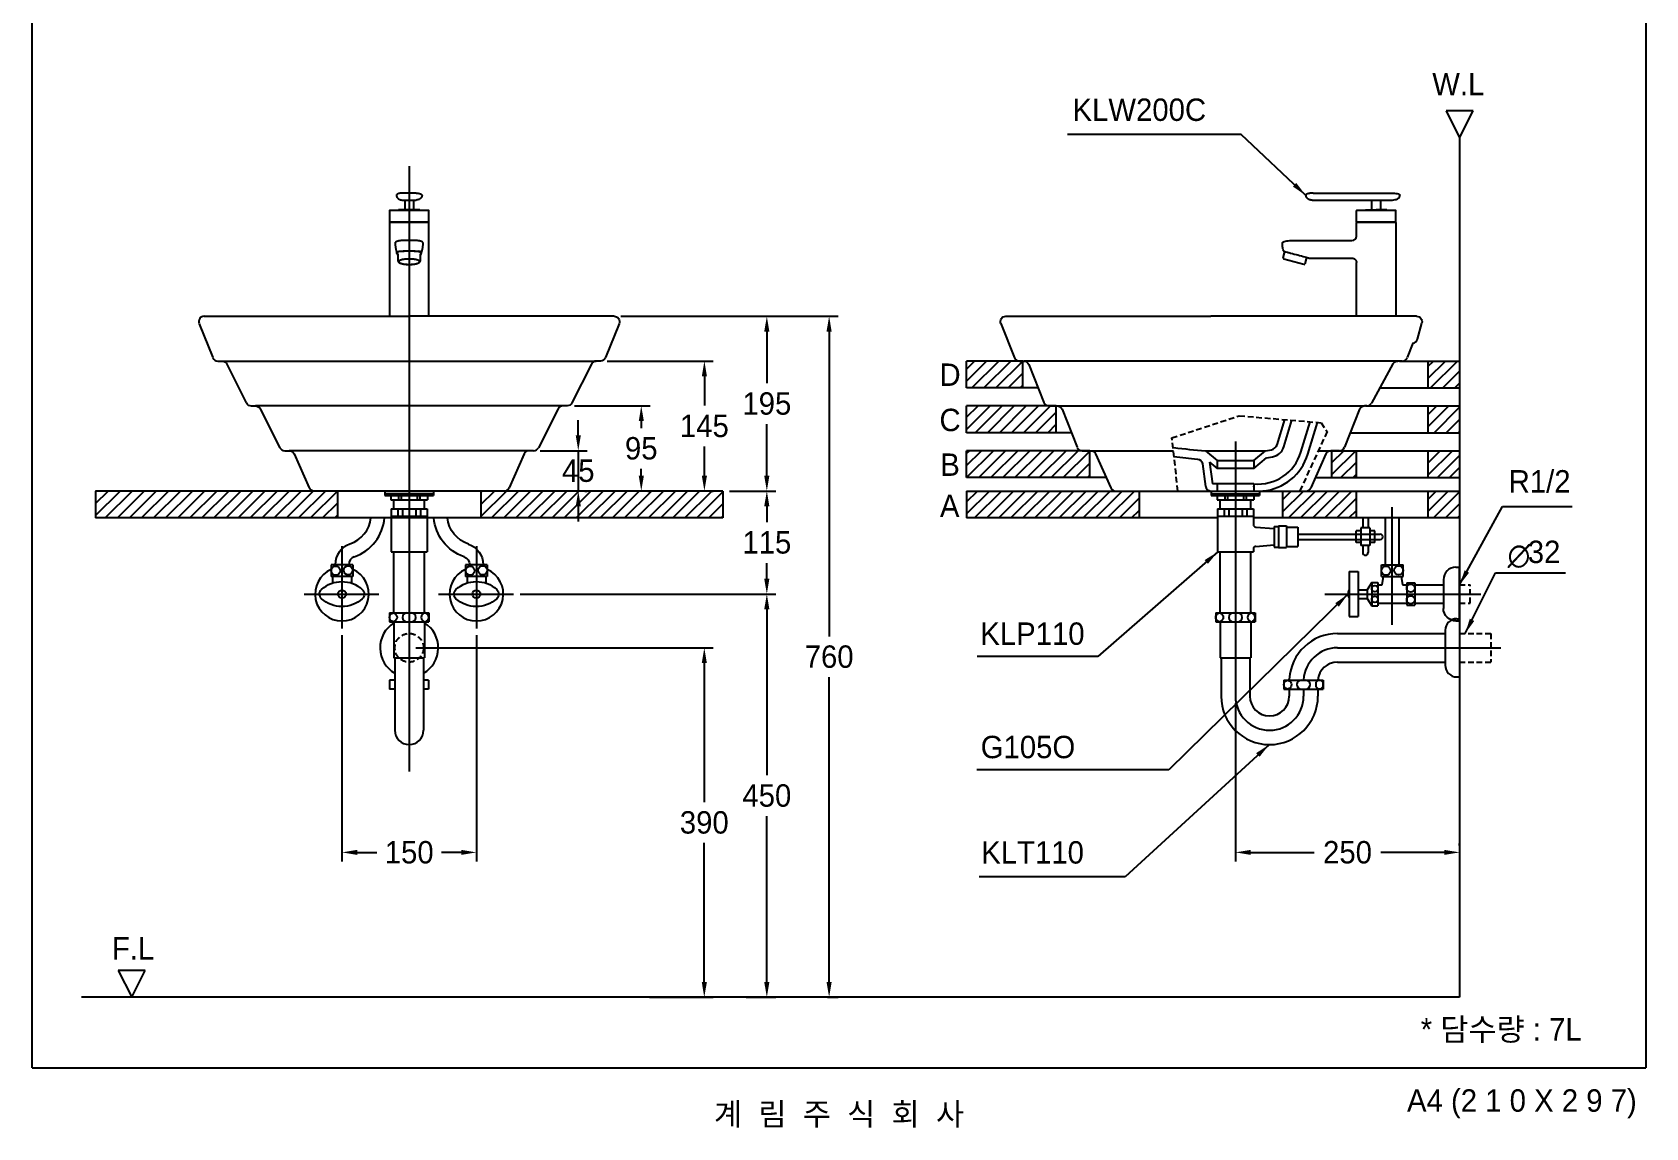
# Model space of a CAD drawing. Header units: millimetres. Extents: x 0 to 3800, y -67 to 2530.
# Drawn here: x 0 to 1800, y -67 to 1156 of the extents above; entities that cross this region are included whole.
import ezdxf
from ezdxf.enums import TextEntityAlignment as Align
from ezdxf.lldxf.tags import DXFTag

# ---------------------------------------------------------------- set-up
doc = ezdxf.new("R2010")
doc.units = ezdxf.units.MM
doc.linetypes.add('DASHED2', pattern=[9.525, 6.35, -3.175])
for name, color, linetype in [('TEXT', 7, 'Continuous'), ('내부선 및 부속', 4, 'Continuous'), ('도각라인', 255, 'Continuous'), ('외형선', 3, 'Continuous'), ('점선', 6, 'DASHED2'), ('중심선', 1, 'DASHED'), ('치수선', 7, 'Continuous')]:
    doc.layers.add(name, color=color, linetype=linetype)
doc.styles.add('____', font='')
doc.styles.add('타이틀', font='H2GTRM.TTF', dxfattribs={"height": 25})
doc.styles.get('____').set_extended_font_data('굴림')
tags = doc.linetypes.add('DASHDOT', pattern=[70, 31, -13, 13, -13]).pattern_tags.tags
tags[10:11] = [DXFTag(74, 4), DXFTag(75, 0), DXFTag(340, '0'), DXFTag(46, 0.0), DXFTag(50, 0.0), DXFTag(44, 0.0), DXFTag(45, 0.0)]
tags[8:9] = [DXFTag(74, 4), DXFTag(75, 0), DXFTag(340, '0'), DXFTag(46, 0.0), DXFTag(50, 0.0), DXFTag(44, 0.0), DXFTag(45, 0.0)]
tags[6:7] = [DXFTag(74, 4), DXFTag(75, 0), DXFTag(340, '0'), DXFTag(46, 0.0), DXFTag(50, 0.0), DXFTag(44, 0.0), DXFTag(45, 0.0)]
tags[4:5] = [DXFTag(74, 4), DXFTag(75, 0), DXFTag(340, '0'), DXFTag(46, 0.0), DXFTag(50, 0.0), DXFTag(44, 0.0), DXFTag(45, 0.0)]
tags = doc.linetypes.add('DASHED', pattern=[25.72, 12.86, -12.86]).pattern_tags.tags
tags[6:7] = [DXFTag(74, 4), DXFTag(75, 0), DXFTag(340, '0'), DXFTag(46, 0.0), DXFTag(50, 0.0), DXFTag(44, 0.0), DXFTag(45, 0.0)]
tags[4:5] = [DXFTag(74, 4), DXFTag(75, 0), DXFTag(340, '0'), DXFTag(46, 0.0), DXFTag(50, 0.0), DXFTag(44, 0.0), DXFTag(45, 0.0)]
doc.dimstyles.new('MSADIM', dxfattribs={"dimtxt": 33, "dimasz": 17, "dimexe": 10, "dimexo": 7.5, "dimgap": 10, "dimtad": 0, "dimtih": 1, "dimtoh": 1, "dimdec": 0, "dimzin": 1, "dimdsep": 46, "dimtxsty": '____', "dimcen": 11.25, "dimadec": 0, "dimazin": 0, "dimtfac": 1, "dimtdec": 0, "dimtix": 1, "dimtmove": 0, "dimatfit": 3, "dimfxl": 1, "dimtolj": 1, "dimtzin": 1, "dimarcsym": 0})

# ---------------------------------------------------------------- blocks, each defined once
blk = doc.blocks.new('*D5')
at = {"layer": '치수선', "color": 0, "linetype": 'Continuous', "lineweight": -2, "transparency": 16777216}
for p, q in [((609.1, 705.7), (609.1, 722.7)), ((566.8, 688.7), (619.1, 688.7)), ((609.1, 688.7), (609.1, 643.7)), ((616.6, 643.7), (619.1, 643.7)), ((609.1, 626.7), (609.1, 609.7))]:
    blk.add_line(p, q, dxfattribs=at)
at = {"layer": '치수선', "color": 0, "linetype": 'Continuous', "transparency": 16777216}
for points in [[(606.3, 705.7), (612, 705.7), (609.1, 688.7)], [(606.3, 626.7), (612, 626.7), (609.1, 643.7)]]:
    blk.add_solid(points, dxfattribs=at)
at = {"layer": '치수선', "color": 0, "linetype": 'Continuous', "transparency": 16777216, "insert": (609.1, 666.2), "char_height": 25, "attachment_point": 5, "style": '____'}
blk.add_mtext('\\A1;45', dxfattribs=at)
blk = doc.blocks.new('*D6')
at = {"layer": '치수선', "color": 0, "linetype": 'Continuous', "lineweight": -2, "transparency": 16777216}
for p, q in [((604.9, 738.7), (689.4, 738.7)), ((679.4, 721.7), (679.4, 714)), ((679.4, 660.7), (679.4, 668.4)), ((686.9, 643.7), (689.4, 643.7))]:
    blk.add_line(p, q, dxfattribs=at)
at = {"layer": '치수선', "color": 0, "linetype": 'Continuous', "transparency": 16777216}
for points in [[(676.6, 721.7), (682.3, 721.7), (679.4, 738.7)], [(676.6, 660.7), (682.3, 660.7), (679.4, 643.7)]]:
    blk.add_solid(points, dxfattribs=at)
at = {"layer": '치수선', "color": 0, "linetype": 'Continuous', "transparency": 16777216, "insert": (679.4, 691.2), "char_height": 25, "attachment_point": 5, "style": '____'}
blk.add_mtext('\\A1;95', dxfattribs=at)
blk = doc.blocks.new('*D7')
at = {"layer": '치수선', "color": 0, "linetype": 'Continuous', "lineweight": -2, "transparency": 16777216}
for p, q in [((641.4, 788.7), (759.8, 788.7)), ((749.8, 771.7), (749.8, 739)), ((749.8, 660.7), (749.8, 693.3)), ((757.3, 643.7), (759.8, 643.7))]:
    blk.add_line(p, q, dxfattribs=at)
at = {"layer": '치수선', "color": 0, "linetype": 'Continuous', "transparency": 16777216}
for points in [[(747, 771.7), (752.7, 771.7), (749.8, 788.7)], [(747, 660.7), (752.7, 660.7), (749.8, 643.7)]]:
    blk.add_solid(points, dxfattribs=at)
at = {"layer": '치수선', "color": 0, "linetype": 'Continuous', "transparency": 16777216, "insert": (749.8, 716.2), "char_height": 25, "attachment_point": 5, "style": '____'}
blk.add_mtext('\\A1;145', dxfattribs=at)
blk = doc.blocks.new('*D8')
at = {"layer": '치수선', "color": 0, "linetype": 'Continuous', "lineweight": -2, "transparency": 16777216}
for p, q in [((656.6, 838.7), (829.5, 838.7)), ((819.5, 821.7), (819.5, 764)), ((819.5, 660.7), (819.5, 718.3)), ((778, 643.7), (829.5, 643.7))]:
    blk.add_line(p, q, dxfattribs=at)
at = {"layer": '치수선', "color": 0, "linetype": 'Continuous', "transparency": 16777216}
for points in [[(816.6, 821.7), (822.3, 821.7), (819.5, 838.7)], [(816.6, 660.7), (822.3, 660.7), (819.5, 643.7)]]:
    blk.add_solid(points, dxfattribs=at)
at = {"layer": '치수선', "color": 0, "linetype": 'Continuous', "transparency": 16777216, "insert": (819.5, 741.2), "char_height": 25, "attachment_point": 5, "style": '____'}
blk.add_mtext('\\A1;195', dxfattribs=at)
blk = doc.blocks.new('*D9')
at = {"layer": '치수선', "color": 0, "linetype": 'Continuous', "lineweight": -2, "transparency": 16777216}
for p, q in [((656.6, 838.7), (899, 838.7)), ((889, 821.7), (889, 481.5)), ((889, 95.7), (889, 435.8)), ((887, 78.7), (899, 78.7))]:
    blk.add_line(p, q, dxfattribs=at)
at = {"layer": '치수선', "color": 0, "linetype": 'Continuous', "transparency": 16777216}
for points in [[(886.1, 821.7), (891.8, 821.7), (889, 838.7)], [(886.1, 95.7), (891.8, 95.7), (889, 78.7)]]:
    blk.add_solid(points, dxfattribs=at)
at = {"layer": '치수선', "color": 0, "linetype": 'Continuous', "transparency": 16777216, "insert": (889, 458.7), "char_height": 25, "attachment_point": 5, "style": '____'}
blk.add_mtext('\\A1;760', dxfattribs=at)
blk = doc.blocks.new('*D10')
at = {"layer": '치수선', "color": 0, "linetype": 'Continuous', "lineweight": -2, "transparency": 16777216}
for p, q in [((778, 643.7), (829.5, 643.7)), ((819.5, 626.7), (819.5, 609)), ((819.5, 545.7), (819.5, 563.3)), ((544.3, 528.7), (829.5, 528.7))]:
    blk.add_line(p, q, dxfattribs=at)
at = {"layer": '치수선', "color": 0, "linetype": 'Continuous', "transparency": 16777216}
for points in [[(816.6, 626.7), (822.3, 626.7), (819.5, 643.7)], [(816.6, 545.7), (822.3, 545.7), (819.5, 528.7)]]:
    blk.add_solid(points, dxfattribs=at)
at = {"layer": '치수선', "color": 0, "linetype": 'Continuous', "transparency": 16777216, "insert": (819.5, 586.2), "char_height": 25, "attachment_point": 5, "style": '____'}
blk.add_mtext('\\A1;115', dxfattribs=at)
blk = doc.blocks.new('*D11')
at = {"layer": '치수선', "color": 0, "linetype": 'Continuous', "lineweight": -2, "transparency": 16777216}
for p, q in [((428, 468.7), (759.7, 468.7)), ((749.7, 451.7), (749.7, 296.5)), ((749.7, 95.7), (749.7, 250.9)), ((688.7, 78.7), (759.7, 78.7))]:
    blk.add_line(p, q, dxfattribs=at)
at = {"layer": '치수선', "color": 0, "linetype": 'Continuous', "transparency": 16777216}
for points in [[(746.9, 451.7), (752.6, 451.7), (749.7, 468.7)], [(746.9, 95.7), (752.6, 95.7), (749.7, 78.7)]]:
    blk.add_solid(points, dxfattribs=at)
at = {"layer": '치수선', "color": 0, "linetype": 'Continuous', "transparency": 16777216, "insert": (749.7, 273.7), "char_height": 25, "attachment_point": 5, "style": '____'}
blk.add_mtext('\\A1;390', dxfattribs=at)
blk = doc.blocks.new('*D12')
at = {"layer": '치수선', "color": 0, "linetype": 'Continuous', "lineweight": -2, "transparency": 16777216}
for p, q in [((544.3, 528.7), (829.5, 528.7)), ((819.5, 511.7), (819.5, 326.5)), ((819.5, 95.7), (819.5, 280.8)), ((796.5, 78.7), (829.5, 78.7))]:
    blk.add_line(p, q, dxfattribs=at)
at = {"layer": '치수선', "color": 0, "linetype": 'Continuous', "transparency": 16777216}
for points in [[(816.6, 511.7), (822.3, 511.7), (819.5, 528.7)], [(816.6, 95.7), (822.3, 95.7), (819.5, 78.7)]]:
    blk.add_solid(points, dxfattribs=at)
at = {"layer": '치수선', "color": 0, "linetype": 'Continuous', "transparency": 16777216, "insert": (819.5, 303.7), "char_height": 25, "attachment_point": 5, "style": '____'}
blk.add_mtext('\\A1;450', dxfattribs=at)
blk = doc.blocks.new('*D13')
at = {"layer": '치수선', "color": 0, "linetype": 'Continuous', "lineweight": -2, "transparency": 16777216}
for p, q in [((345.5, 482.7), (345.5, 230.4)), ((495.5, 482.7), (495.5, 230.4)), ((362.5, 240.4), (384.5, 240.4)), ((478.5, 240.4), (456.4, 240.4))]:
    blk.add_line(p, q, dxfattribs=at)
at = {"layer": '치수선', "color": 0, "linetype": 'Continuous', "transparency": 16777216}
for points in [[(362.5, 243.2), (362.5, 237.6), (345.5, 240.4)], [(478.5, 243.2), (478.5, 237.6), (495.5, 240.4)]]:
    blk.add_solid(points, dxfattribs=at)
at = {"layer": '치수선', "color": 0, "linetype": 'Continuous', "transparency": 16777216, "insert": (420.5, 240.4), "char_height": 25, "attachment_point": 5, "style": '____'}
blk.add_mtext('\\A1;150', dxfattribs=at)
blk = doc.blocks.new('*D1')
at = {"layer": '치수선', "color": 0, "linetype": 'Continuous', "lineweight": -2, "transparency": 16777216}
for p, q in [((1342.3, 407.1), (1342.3, 230.4)), ((1359.3, 240.4), (1430, 240.4)), ((1575.3, 240.4), (1504.5, 240.4)), ((1592.3, 247.9), (1592.3, 250.4))]:
    blk.add_line(p, q, dxfattribs=at)
at = {"layer": '치수선', "color": 0, "linetype": 'Continuous', "transparency": 16777216}
for points in [[(1359.3, 243.2), (1359.3, 237.6), (1342.3, 240.4)], [(1575.3, 243.2), (1575.3, 237.6), (1592.3, 240.4)]]:
    blk.add_solid(points, dxfattribs=at)
at = {"layer": '치수선', "color": 0, "linetype": 'Continuous', "transparency": 16777216, "insert": (1467.3, 240.4), "char_height": 25, "attachment_point": 5, "style": '____'}
blk.add_mtext('\\A1;250', dxfattribs=at)

msp = doc.modelspace()

# ---------------------------------------------------------------- hatches: boundary and pattern name
at = {"layer": '점선'}
h = msp.add_hatch(dxfattribs=at)
h.set_pattern_fill('ANSI31', color=256, scale=3)
h.set_pattern_definition([(45, (-1375.214, 9879.473), (-6.735192, 6.735192), [])])
h.paths.add_polyline_path([(340.5, 643.7), (70.5, 643.7), (70.5, 613.7), (340.5, 613.7)])
h.paths.add_polyline_path([(770.5, 643.7), (500.5, 643.7), (500.5, 613.7), (770.5, 613.7)])
h.paths.add_polyline_path([(1234.8, 643.7), (1208.6, 643.7), (1042.3, 643.7), (1042.3, 613.7), (1234.8, 613.7)])
h.paths.add_polyline_path([(1179.8, 688.7), (1171.3, 688.7), (1042.3, 688.7), (1042.3, 658.7), (1179.8, 658.7)])
h.paths.add_polyline_path([(1142.3, 738.7), (1134.2, 738.7), (1042.3, 738.7), (1042.3, 708.7), (1142.3, 708.7)])
h.paths.add_polyline_path([(1105.2, 788.7), (1101.3, 788.7), (1042.3, 788.7), (1042.3, 758.7), (1105.2, 758.7)])
h.paths.add_polyline_path([(1477.3, 643.7), (1417.3, 643.7), (1394.8, 643.7), (1394.8, 613.7), (1477.3, 613.7)])
h.paths.add_polyline_path([(1477.3, 688.7), (1449.8, 688.7), (1449.8, 658.7), (1477.3, 658.7)])
h.paths.add_polyline_path([(1592.3, 688.7), (1557.3, 688.7), (1557.3, 658.7), (1592.3, 658.7)])
h.paths.add_polyline_path([(1592.3, 643.7), (1557.3, 643.7), (1557.3, 613.7), (1592.3, 613.7)])
h.paths.add_polyline_path([(1592.3, 738.7), (1557.3, 738.7), (1557.3, 708.7), (1592.3, 708.7)])
h.paths.add_polyline_path([(1592.3, 788.7), (1557.3, 788.7), (1557.3, 758.7), (1592.3, 758.7)])

# ---------------------------------------------------------------- linework, layer by layer
at = {"layer": '내부선 및 부속', "linetype": 'Continuous'}
for p, q in [((428.1, 976.2), (412.8, 976.2)), ((398.5, 956.2), (398.5, 944.2)), ((442, 956.7), (399, 956.7)), ((432.2, 957.6), (408.7, 957.6)), ((408.7, 957.6), (408.7, 956.7)), ((413, 968.4), (428.1, 968.4)), ((415.6, 968.4), (415.6, 957.6)), ((425.4, 968.4), (425.4, 957.6)), ((432.2, 956.7), (432.2, 957.6)), ((442.5, 944.2), (442.5, 956.2)), ((1477.3, 944.2), (1477.3, 956.2)), ((1499.2, 956.7), (1477.8, 956.7)), ((1487.5, 957.6), (1499.2, 957.6)), ((1487.5, 956.7), (1487.5, 957.6)), ((1494.4, 957.6), (1494.4, 968.4)), ((1511, 957.6), (1499.2, 957.6)), ((1520.8, 956.7), (1499.2, 956.7)), ((1504.1, 968.4), (1504.1, 957.6)), ((1511, 956.7), (1511, 957.6)), ((1521.3, 944.2), (1521.3, 956.2)), ((398.5, 943.2), (398.5, 838.7)), ((442, 943.7), (399, 943.7)), ((399, 943.7), (442, 943.7)), ((442.5, 838.7), (442.5, 943.2)), ((1477.3, 928.1), (1477.3, 943.2)), ((1477.8, 943.7), (1499.2, 943.7)), ((1499.2, 943.7), (1477.8, 943.7)), ((1520.8, 943.7), (1499.2, 943.7)), ((1499.2, 943.7), (1520.8, 943.7)), ((1521.3, 943.2), (1521.3, 838.7)), ((412.2, 923.1), (412.2, 923.1)), ((428.8, 923.1), (412.2, 923.1)), ((428.8, 923.1), (428.8, 923.1)), ((1445.1, 923.1), (1472.3, 923.1)), ((408, 907.8), (408, 900.5)), ((433, 900.5), (433, 907.8)), ((1395.6, 903.8), (1397.5, 911)), ((1418.5, 896.6), (1396.3, 902.6)), ((1421.7, 904.4), (1419.7, 897.3)), ((1425, 903.6), (1445.1, 903.6)), ((1445.1, 903.6), (1472.3, 903.6)), ((1477.3, 838.7), (1477.3, 898.6)), ((211.8, 788.7), (629.1, 788.7)), ((592, 738.7), (248.9, 738.7)), ((1142.3, 738.7), (1486.3, 738.7)), ((1388.7, 695.4), (1397.2, 723.4)), ((1396.3, 693.1), (1405.3, 722.7)), ((1415.4, 686.9), (1425.7, 721)), ((1423, 684.7), (1433.9, 720.3)), ((554.4, 688.7), (286.6, 688.7)), ((1180.9, 688.7), (1269, 688.7)), ((1268, 688.7), (1273, 688.7)), ((1308.8, 688.7), (1375.8, 688.7)), ((1308.8, 688.7), (1321.8, 677.7)), ((1362.8, 677.7), (1375.8, 688.7)), ((1375.8, 688.7), (1382.4, 689.8)), ((1434.7, 688.7), (1448.6, 688.7)), ((1305.4, 674.2), (1309, 648.8)), ((1313.2, 675.9), (1316.7, 651.7)), ((1313.2, 675.9), (1321.8, 668.7)), ((1321.8, 677.7), (1362.8, 677.7)), ((1321.8, 677.7), (1321.8, 668.7)), ((1362.8, 668.7), (1321.8, 668.7)), ((1362.8, 668.7), (1377.1, 680.8)), ((1362.8, 677.7), (1362.8, 668.7)), ((1377.1, 680.8), (1383.8, 682)), ((1362.8, 651.7), (1316.7, 651.7)), ((1321.8, 651.7), (1321.8, 643.7)), ((1362.8, 651.7), (1362.8, 643.7)), ((393.5, 643.7), (393.5, 638.7)), ((393.5, 640.7), (447.5, 640.7)), ((393.5, 638.7), (447.5, 638.7)), ((400, 638.7), (400, 633.7)), ((400, 633.7), (441, 633.7)), ((403.5, 623.7), (403.5, 633.7)), ((408.5, 638.7), (408.5, 633.7)), ((411.5, 638.7), (411.5, 633.7)), ((429.5, 638.7), (429.5, 633.7)), ((432.5, 638.7), (432.5, 633.7)), ((437.5, 623.7), (437.5, 633.7)), ((441, 638.7), (441, 633.7)), ((447.5, 643.7), (447.5, 638.7)), ((1208.6, 643.7), (1420.8, 643.7)), ((1315.3, 643.7), (1315.3, 638.7)), ((1315.3, 640.7), (1369.3, 640.7)), ((1315.3, 638.7), (1369.3, 638.7)), ((1321.8, 638.7), (1321.8, 633.7)), ((1321.8, 633.7), (1362.8, 633.7)), ((1325.3, 623.7), (1325.3, 633.7)), ((1330.3, 638.7), (1330.3, 633.7)), ((1333.3, 638.7), (1333.3, 633.7)), ((1351.3, 638.7), (1351.3, 633.7)), ((1354.3, 638.7), (1354.3, 633.7)), ((1359.3, 623.7), (1359.3, 633.7)), ((1362.8, 638.7), (1362.8, 633.7)), ((1369.3, 643.7), (1369.3, 638.7)), ((400.5, 623.7), (400.5, 575.7)), ((400.5, 623.7), (440.5, 623.7)), ((400.5, 615.7), (440.5, 615.7)), ((403.5, 615.7), (437.5, 615.7)), ((408, 623.7), (408, 615.7)), ((413, 623.7), (413, 615.7)), ((428, 623.7), (428, 615.7)), ((433, 623.7), (433, 615.7)), ((440.5, 623.7), (440.5, 578.9)), ((1322.3, 623.7), (1322.3, 575.7)), ((1322.3, 623.7), (1362.3, 623.7)), ((1322.3, 615.7), (1362.3, 615.7)), ((1325.3, 615.7), (1359.3, 615.7)), ((1329.8, 623.7), (1329.8, 615.7)), ((1334.8, 623.7), (1334.8, 615.7)), ((1349.8, 623.7), (1349.8, 615.7)), ((1354.8, 623.7), (1354.8, 615.7)), ((1362.3, 623.7), (1362.3, 606.4)), ((1484.3, 613.7), (1484.3, 602.7)), ((1490.3, 613.7), (1490.3, 602.7)), ((1509.8, 561.4), (1509.8, 613.7)), ((1524.8, 561.4), (1524.8, 613.7)), ((1365, 603.4), (1385.3, 601.7)), ((1385.3, 604.2), (1385.3, 581.2)), ((1385.3, 604.2), (1390.3, 604.2)), ((1390.3, 604.7), (1390.3, 580.7)), ((1390.3, 604.7), (1399.3, 604.7)), ((1399.3, 604.7), (1399.3, 580.7)), ((1399.3, 603.4), (1411.8, 603.4)), ((1411.8, 603.4), (1411.8, 581.9)), ((1411.8, 595.7), (1503.8, 595.7)), ((1482.3, 599.2), (1476.8, 599.2)), ((1476.8, 586.2), (1476.8, 599.2)), ((1492.3, 602.7), (1482.3, 602.7)), ((1482.3, 602.7), (1482.3, 582.7)), ((1492.3, 602.7), (1492.3, 582.7)), ((1497.8, 599.2), (1492.3, 599.2)), ((1497.8, 586.2), (1497.8, 599.2)), ((440.5, 578.9), (440.5, 575.7)), ((1362.3, 578.9), (1362.3, 575.7)), ((1365, 581.9), (1385.3, 583.7)), ((1385.3, 581.2), (1390.3, 581.2)), ((1390.3, 580.7), (1399.3, 580.7)), ((1399.3, 581.9), (1411.8, 581.9)), ((1411.8, 589.7), (1503.8, 589.7)), ((1482.3, 586.2), (1476.8, 586.2)), ((1492.3, 582.7), (1482.3, 582.7)), ((1484.3, 582.7), (1484.3, 575)), ((1490.3, 582.7), (1490.3, 575)), ((1497.8, 586.2), (1492.3, 586.2)), ((333.5, 561.4), (333.5, 548.4)), ((357.5, 561.4), (333.5, 561.4)), ((357.5, 561.4), (357.5, 548.4)), ((400.5, 575.7), (440.5, 575.7)), ((403.5, 507.7), (403.5, 575.7)), ((437.5, 507.7), (437.5, 575.7)), ((483.5, 561.4), (483.5, 548.4)), ((507.5, 561.4), (483.5, 561.4)), ((507.5, 561.4), (507.5, 548.4)), ((1322.3, 575.7), (1362.3, 575.7)), ((1325.3, 507.7), (1325.3, 575.7)), ((1359.3, 507.7), (1359.3, 575.7)), ((1505.3, 561.4), (1529.3, 561.4)), ((1505.3, 548.4), (1505.3, 561.4)), ((1529.3, 548.4), (1529.3, 561.4)), ((1588.3, 558.7), (1592.3, 558.7)), ((1592.3, 498.7), (1592.3, 558.7)), ((357.5, 548.4), (333.5, 548.4)), ((335, 548.4), (335, 541)), ((356, 548.4), (356, 541)), ((507.5, 548.4), (483.5, 548.4)), ((485, 548.4), (485, 541)), ((506, 548.4), (506, 541)), ((1469.3, 553.7), (1469.3, 503.7)), ((1469.3, 553.7), (1479.3, 553.7)), ((1479.3, 553.7), (1479.3, 503.7)), ((1494.3, 541.7), (1489.3, 533.4)), ((1494.3, 541.7), (1501.3, 541.7)), ((1494.3, 541.7), (1494.3, 515.7)), ((1501.3, 541.7), (1501.3, 515.7)), ((1505.3, 548.4), (1529.3, 548.4)), ((1505.8, 538.9), (1507.3, 548.4)), ((1527.3, 548.4), (1528.8, 538.9)), ((1533.3, 541.2), (1533.3, 516.2)), ((1533.3, 541.2), (1542.3, 541.2)), ((1542.3, 541.2), (1542.3, 516.2)), ((1574.3, 544.7), (1574.3, 512.7)), ((1479.3, 533.4), (1489.3, 533.4)), ((1479.3, 523.9), (1489.3, 523.9)), ((1489.3, 533.4), (1489.3, 523.9)), ((1489.3, 523.9), (1494.3, 515.7)), ((1501.3, 538.9), (1505.8, 538.9)), ((1528.8, 538.9), (1533.3, 538.9)), ((1542.3, 538.9), (1574.3, 538.9)), ((398.5, 507.7), (442.5, 507.7)), ((398.5, 507.7), (398.5, 497.7)), ((442.5, 507.7), (442.5, 497.7)), ((1320.3, 507.7), (1364.3, 507.7)), ((1320.3, 507.7), (1320.3, 497.7)), ((1364.3, 507.7), (1364.3, 497.7)), ((1494.3, 515.7), (1501.3, 515.7)), ((1501.3, 518.4), (1533.3, 518.4)), ((1533.3, 516.2), (1542.3, 516.2)), ((1542.3, 518.4), (1574.3, 518.4)), ((398.5, 497.7), (442.5, 497.7)), ((403.5, 497.7), (403.5, 457.7)), ((437.5, 497.7), (437.5, 457.7)), ((1320.3, 497.7), (1364.3, 497.7)), ((1325.3, 497.7), (1325.3, 457.7)), ((1359.3, 497.7), (1359.3, 457.7)), ((1469.3, 503.7), (1479.3, 503.7)), ((1576.3, 488.2), (1576.3, 452.7)), ((1588.3, 498.7), (1592.3, 498.7)), ((1589.3, 501.2), (1592.3, 501.2)), ((1456.2, 484.7), (1576.3, 484.7)), ((403.5, 457.7), (437.5, 457.7)), ((404.5, 457.7), (404.5, 376.7)), ((436.5, 457.7), (436.5, 376.7)), ((1325.3, 457.7), (1359.3, 457.7)), ((1326.3, 457.7), (1326.3, 414.7)), ((1358.3, 457.7), (1358.3, 414.7)), ((1456.2, 452.7), (1576.3, 452.7)), ((1576.3, 452.7), (1576.3, 449.2)), ((398.7, 432.7), (398.7, 422.7)), ((404.5, 432.7), (398.7, 432.7)), ((442.2, 432.7), (436.5, 432.7)), ((442.2, 432.7), (442.2, 422.7)), ((1396.3, 432.7), (1440.3, 432.7)), ((1396.3, 432.7), (1396.3, 422.7)), ((1402.3, 432.7), (1402.3, 433.8)), ((1440.3, 432.7), (1440.3, 422.7)), ((1589.3, 436.2), (1592.3, 436.2)), ((404.5, 422.7), (398.7, 422.7)), ((442.2, 422.7), (436.5, 422.7)), ((1396.3, 422.7), (1440.3, 422.7)), ((1402.3, 422.7), (1402.3, 414.7)), ((1434.3, 422.7), (1434.3, 414.7))]:
    msp.add_line(p, q, dxfattribs=at)
at = {"layer": '내부선 및 부속', "linetype": 'Continuous', "flags": 128}
for points in [[(1300, 679.3, -0.350251), (1305.4, 674.2)], [(481.7, 570.3, -0.300072), (448.1, 613.7)], [(486.5, 584.5, -0.291161), (463.1, 613.7)], [(486.5, 584.5, -0.321708), (503, 561.4)], [(481.7, 570.3, -0.323088), (488, 561.4)], [(322.7, 533.8, -0.388889), (368.2, 533.8)], [(472.7, 533.8, -0.388889), (518.2, 533.8)], [(322.7, 523.5, -0.44), (322.7, 533.8)], [(368.2, 523.5, -0.388889), (322.7, 523.5)], [(368.2, 533.8, -0.44), (368.2, 523.5)], [(472.7, 523.5, -0.44), (472.7, 533.8)], [(518.2, 523.5, -0.388889), (472.7, 523.5)], [(518.2, 533.8, -0.44), (518.2, 523.5)], [(402.7, 497.7, -0.859727), (402.7, 507.6)], [(402.7, 507.6, -0.859727), (402.7, 497.7)], [(1324.5, 497.7, -0.859727), (1324.5, 507.6)], [(1324.5, 507.6, -0.859727), (1324.5, 497.7)], [(1588.3, 498.7, -0.414214), (1574.3, 512.7)], [(1400.5, 422.7, -0.859727), (1400.5, 432.6)], [(1400.5, 432.6, -0.859727), (1400.5, 422.7)]]:
    msp.add_lwpolyline(points, format="xyb", dxfattribs=at)
at = {"layer": '내부선 및 부속', "linetype": 'Continuous'}
for centre, radius in [((338.5, 554.8), 5), ((352.4, 555.1), 5), ((488.5, 554.8), 5), ((502.4, 555.1), 5), ((1510.3, 554.8), 5), ((1524.3, 555.1), 5), ((345.5, 528.7), 4.5), ((495.5, 528.7), 4.5), ((1497.8, 534.7), 3.5), ((1497.8, 522.7), 3.5), ((1537.8, 535.2), 4.5), ((1537.8, 522.2), 4.5)]:
    msp.add_circle(centre, radius, dxfattribs=at)
for centre, radius, start, end in [((399, 956.2), 0.5, 90, 180), ((442, 956.2), 0.5, 0, 90), ((1477.8, 956.2), 0.5, 90, 180), ((1520.8, 956.2), 0.5, 0, 90), ((399, 944.2), 0.5, 180, 270), ((399, 943.2), 0.5, 90, 180), ((442, 944.2), 0.5, 270, 0), ((442, 943.2), 0.5, 0, 90), ((1477.8, 944.2), 0.5, 180, 270), ((1477.8, 943.2), 0.5, 90, 180), ((1520.8, 944.2), 0.5, 270, 0), ((1520.8, 943.2), 0.5, 0, 90), ((1472.3, 928.1), 5, 270, 0), ((1396.6, 903.5), 1, 165, 255), ((1396.4, 911.7), 0.5, 200.8284, 254.9997), ((1418.8, 897.6), 1, 255, 345), ((1353.7, 1307), 620, 262.5818, 265.8414), ((1367.5, 701.5), 50, 264.5137, 343.0879), ((1367.5, 701.5), 58, 275.0937, 343.1774), ((1381, 697.7), 8, 279.8658, 343.0879), ((1381, 697.7), 16, 279.9713, 343.0879), ((1353.7, 1307), 630, 262.7002, 265.1056), ((1315, 649.7), 6, 188.13, 270), ((343.2, 617.5), 34.8, 288.8443, 353.7782), ((343.2, 617.5), 49.8, 288.8443, 355.6564), ((1365.3, 606.4), 3, 180, 265.0303), ((1503.8, 592.7), 3, 270, 90.0024), ((362.3, 561.5), 24.3, 108.8443, 180.1778), ((1365.3, 578.9), 3, 94.9697, 180), ((362.3, 561.5), 9.31, 108.8443, 180.4644), ((1487.3, 575), 3, 180.0026, 0), ((1588.3, 544.7), 14, 90, 180), ((345.5, 528.7), 30, 113.5782, 66.4218), ((495.5, 528.7), 30, 113.5782, 66.4218), ((1475.7, 528.7), 7.84, 144.9654, 215.0346), ((418, 502.7), 5, 90, 270), ((423, 502.7), 5, 270, 90), ((439, 502.7), 5, 98.6269, 261.3731), ((437.5, 502.7), 5, 278.6269, 81.3731), ((1339.8, 502.7), 5, 90, 270), ((1344.8, 502.7), 5, 270, 90), ((1360.8, 502.7), 5, 98.6269, 261.3731), ((1359.3, 502.7), 5, 278.6269, 81.3731), ((420.5, 468.7), 32.5, 121.5389, 240.5076), ((420.5, 468.7), 32.5, 299.4924, 58.4611), ((1589.3, 488.2), 13, 90, 180), ((1456.2, 430.7), 54, 90, 176.6714), ((1456.2, 430.7), 22, 90, 174.7841), ((1415.8, 427.7), 5, 90, 270), ((1420.8, 427.7), 5, 270, 90), ((1436.8, 427.7), 5, 98.6269, 261.3731), ((1435.3, 427.7), 5, 278.6269, 81.3731), ((1589.3, 449.2), 13, 180, 270), ((1380.3, 414.7), 54, 180, 0), ((1380.3, 414.7), 22, 180, 0), ((420.5, 376.7), 16, 180, 0)]:
    msp.add_arc(centre, radius, start, end, dxfattribs=at)
for points, knots in [([(412.2, 976.2), (412.1, 976.2), (411.4, 976.1), (410.4, 976), (409.2, 975.7), (408.3, 975.4), (407.5, 975.1), (406.8, 974.6), (406.4, 974.2), (406.3, 973.9), (406.3, 973.7)], [0, 0, 0, 0, 0.076422, 0.304288, 0.433188, 0.56244, 0.685546, 0.798913, 0.902815, 1, 1, 1, 1]), ([(428.9, 976.2), (429.1, 976.2), (429.7, 976.1), (430.7, 976), (431.9, 975.7), (432.8, 975.4), (433.6, 975.1), (434.3, 974.6), (434.7, 974.2), (434.8, 973.9), (434.8, 973.7)], [0, 0, 0, 0, 0.076422, 0.304288, 0.433188, 0.56244, 0.685546, 0.798913, 0.902815, 1, 1, 1, 1]), ([(1429.1, 976.2), (1445.5, 976.2), (1461.9, 976.2), (1486.5, 976.2), (1494.7, 976.2), (1507, 976.2), (1511.1, 976.2), (1515.7, 976.2), (1516.2, 976.2), (1516.9, 976.2), (1517.1, 976.2), (1517.2, 976.2)], [0, 0, 0, 0, 0.557919, 0.557919, 0.836879, 0.836879, 0.976358, 0.976358, 0.993793, 0.993793, 1, 1, 1, 1]), ([(1517.2, 976.2), (1517.6, 976.2), (1517.9, 976.2), (1519.2, 976.1), (1520.3, 976), (1522.2, 975.7), (1523.2, 975.5), (1524.5, 975), (1525.3, 974.6), (1525.7, 974), (1525.7, 973.7)], [0, 0, 0, 0, 0.096932, 0.096932, 0.397954, 0.397954, 0.698977, 0.698977, 0.849489, 1, 1, 1, 1]), ([(1517.2, 968.4), (1517.2, 968.4), (1517.3, 968.4), (1518.4, 968.4), (1519.5, 968.6), (1521.7, 969.2), (1522.8, 969.6), (1524.3, 970.8), (1525.3, 971.6), (1525.7, 973.1), (1525.7, 973.7)], [0, 0, 0, 0, 0.00316, 0.00316, 0.33544, 0.33544, 0.66772, 0.66772, 0.849485, 1, 1, 1, 1]), ([(1429.1, 968.4), (1429.7, 968.4), (1430.2, 968.4), (1431.3, 968.4), (1431.9, 968.4), (1437, 968.4), (1441.5, 968.4), (1455.1, 968.4), (1464.1, 968.4), (1482.2, 968.4), (1491.3, 968.4), (1504.8, 968.4), (1509.4, 968.4), (1514.4, 968.4), (1515, 968.4), (1516.1, 968.4), (1516.7, 968.4), (1517.2, 968.4)], [0, 0, 0, 0, 0.018879, 0.018879, 0.038124, 0.038124, 0.192083, 0.192083, 0.5, 0.5, 0.807918, 0.807918, 0.961876, 0.961876, 0.981121, 0.981121, 1, 1, 1, 1]), ([(1394.7, 920.4), (1394.7, 920.7), (1395.2, 921.4), (1396.1, 921.8), (1397.5, 922.4), (1398.5, 922.6), (1400.7, 923), (1401.8, 923), (1403.3, 923.1), (1403.6, 923.1), (1404, 923.1)], [0, 0, 0, 0, 0.150513, 0.301026, 0.301026, 0.602052, 0.602052, 0.903078, 0.903078, 1, 1, 1, 1]), ([(1396, 911.6), (1395.8, 912), (1395.4, 913.3), (1395.1, 915.2), (1394.8, 917.3), (1394.8, 918.6), (1394.7, 919.1)], [0, 0, 0, 0, 0.190714, 0.503203, 0.772698, 1, 1, 1, 1]), ([(1404, 923.1), (1404.2, 923.1), (1404.4, 923.1), (1405.1, 923.1), (1405.7, 923.1), (1410.7, 923.1), (1415.1, 923.1), (1428.1, 923.1), (1436.6, 923.1), (1445.1, 923.1)], [0, 0, 0, 0, 0.014449, 0.014449, 0.055029, 0.055029, 0.379668, 0.379668, 1, 1, 1, 1]), ([(406.7, 909.5), (406.6, 909.8), (406.8, 910.2), (407.7, 910.8), (408.4, 911.1), (409.5, 911.3)], [0, 0, 0, 0, 0.5, 0.5, 1, 1, 1, 1]), ([(407.9, 907), (407.9, 907.1), (407.8, 907.2), (407.3, 908), (407, 908.8), (406.7, 909.5)], [0, 0, 0, 0, 0.104089, 0.104089, 1, 1, 1, 1]), ([(409.8, 911), (408.7, 910.8), (408, 910.5), (407.2, 909.9), (407.1, 909.5), (407.2, 909.2)], [0, 0, 0, 0, 0.5, 0.5, 1, 1, 1, 1]), ([(408, 900.5), (408, 900.3), (408, 900), (408.2, 899.5), (408.6, 899.1), (409.1, 898.7), (409.8, 898.3), (410.6, 897.9), (411.6, 897.6), (412.7, 897.3), (413.9, 897.1), (415.2, 896.9), (416.6, 896.7), (418, 896.6), (419.3, 896.6), (420.1, 896.6), (420.5, 896.6)], [0, 0, 0, 0, 0.047387, 0.103431, 0.162856, 0.230857, 0.309647, 0.393458, 0.475375, 0.555441, 0.634323, 0.712475, 0.790172, 0.867585, 0.944831, 1, 1, 1, 1]), ([(409.5, 911.3), (410.3, 911.4), (411.2, 911.5), (413, 911.5), (414, 911.5), (416.7, 911.6), (418.6, 911.6), (422.3, 911.6), (424.2, 911.6), (426.9, 911.5), (427.9, 911.5), (429.7, 911.5), (430.6, 911.4), (431.4, 911.3)], [0, 0, 0, 0, 0.124994, 0.124994, 0.249994, 0.249994, 0.499996, 0.499996, 0.749998, 0.749998, 0.874999, 0.874999, 1, 1, 1, 1]), ([(431.2, 911), (430.4, 911.1), (429.5, 911.1), (427.7, 911.2), (426.8, 911.2), (424.1, 911.2), (422.3, 911.2), (418.6, 911.2), (416.8, 911.2), (414.1, 911.2), (413.2, 911.2), (411.4, 911.1), (410.5, 911.1), (409.8, 911)], [0, 0, 0, 0, 0.125, 0.125, 0.25, 0.25, 0.5, 0.5, 0.75, 0.75, 0.875, 0.875, 1, 1, 1, 1]), ([(420.5, 896.6), (420.7, 896.6), (421.5, 896.6), (422.7, 896.6), (424.1, 896.7), (425.4, 896.8), (426.7, 897), (427.9, 897.2), (429.1, 897.5), (430.1, 897.8), (430.9, 898.2), (431.7, 898.6), (432.2, 899), (432.6, 899.5), (432.9, 900), (433, 900.4), (433, 900.6), (433, 900.6)], [0, 0, 0, 0, 0.040116, 0.116433, 0.192833, 0.269355, 0.346087, 0.423152, 0.500729, 0.579106, 0.658755, 0.740441, 0.816305, 0.880359, 0.936818, 0.990287, 1, 1, 1, 1]), ([(431.2, 911), (432.2, 910.8), (432.9, 910.5), (433.7, 909.9), (433.9, 909.5), (433.7, 909.2)], [0, 0, 0, 0, 0.5, 0.5, 1, 1, 1, 1]), ([(433, 907), (433, 907.1), (433.1, 907.2), (433.6, 908), (433.9, 908.8), (434.2, 909.5)], [0, 0, 0, 0, 0.110365, 0.110365, 1, 1, 1, 1]), ([(1396.3, 911.2), (1396.3, 911.2), (1396.3, 911.2), (1396.3, 911.2), (1396.3, 911.2), (1396.4, 911.2), (1396.5, 911.2), (1396.6, 911.1), (1396.8, 911.1), (1397.3, 911)], [0, 0, 0, 0, 0.000686, 0.000686, 0.500343, 0.500343, 0.750171, 0.750171, 1, 1, 1, 1]), ([(1397.3, 911), (1398.1, 910.8), (1399.1, 910.5), (1401.4, 909.9), (1402.6, 909.5), (1403.8, 909.2)], [0, 0, 0, 0, 0.5, 0.5, 1, 1, 1, 1]), ([(1403.8, 909.2), (1406.5, 908.5), (1409.2, 907.8), (1414.5, 906.4), (1417.1, 905.7), (1419.7, 905)], [0, 0, 0, 0, 0.5, 0.5, 1, 1, 1, 1]), ([(1419.7, 905), (1420.7, 904.7), (1421.7, 904.4), (1423.1, 904), (1423.6, 903.9), (1424.6, 903.6), (1424.8, 903.6), (1425, 903.6), (1425, 903.6), (1425, 903.6)], [0, 0, 0, 0, 0.249916, 0.249916, 0.499831, 0.499831, 0.999662, 0.999662, 1, 1, 1, 1]), ([(1472.3, 903.6), (1472.4, 903.6), (1472.8, 903.5), (1473.3, 903.5), (1473.9, 903.3), (1474.5, 903), (1475.1, 902.7), (1475.7, 902.2), (1476.2, 901.6), (1476.7, 900.9), (1477.1, 900), (1477.2, 899.3), (1477.2, 898.8), (1477.2, 898.6)], [0, 0, 0, 0, 0.060601, 0.131456, 0.209729, 0.294561, 0.385409, 0.482015, 0.584419, 0.693049, 0.808969, 0.933214, 1, 1, 1, 1])]:
    msp.add_open_spline(points, degree=3, knots=knots, dxfattribs=at)
for points, weights in [([(406.3, 973.7), (406.3, 968.4), (413, 968.4)], [1, 0.707106769085, 1]), ([(434.8, 973.7), (434.8, 968.4), (428.1, 968.4)], [1, 0.707106769085, 1]), ([(1429.1, 976.2), (1420.6, 976.2), (1420.6, 973.7)], [1, 0.707106769085, 1]), ([(1420.6, 973.7), (1420.6, 968.4), (1429.1, 968.4)], [1, 0.707106769085, 1]), ([(412.2, 923.1), (404.9, 923.1), (404.9, 920.4)], [1, 0.707106769085, 1]), ([(404.9, 920.4), (404.9, 914.2), (406.7, 909.5)], [1, 0.864599227905, 0.854386508465]), ([(436, 920.4), (436, 923.1), (428.8, 923.1)], [1, 0.707106769085, 1]), ([(434.2, 909.5), (436, 914.2), (436, 920.4)], [0.854386508465, 0.864599227905, 1])]:
    msp.add_rational_spline(points, weights, degree=2, dxfattribs=at)
for points, degree in [([(412.8, 976.2), (412.7, 976.2), (412.6, 976.2), (412.5, 976.2), (412.3, 976.2), (412.2, 976.2)], 5), ([(428.1, 976.2), (428.2, 976.2), (428.4, 976.2), (428.6, 976.2), (428.7, 976.2), (428.9, 976.2)], 5), ([(413, 968.4), (413, 968.4), (413, 968.4), (413, 968.4), (413, 968.4), (413, 968.4)], 5), ([(428.1, 968.4), (428.1, 968.4), (428.1, 968.4), (428.1, 968.4), (428.1, 968.4), (428.1, 968.4)], 5), ([(1394.7, 919.1), (1394.7, 919.8), (1394.7, 920.4)], 2), ([(407.2, 909.2), (407.4, 908.6), (407.7, 908.1), (408, 907.5)], 3), ([(434.2, 909.5), (434.5, 910.2), (433.6, 910.9), (431.4, 911.3)], 3), ([(433, 907.5), (433.3, 908.1), (433.5, 908.7), (433.7, 909.2)], 3), ([(398.5, 865.7), (398.5, 865.7), (398.5, 865.7), (398.5, 865.6), (398.5, 865.6), (398.5, 865.6)], 5), ([(442.5, 865.7), (442.5, 865.7), (442.5, 865.7), (442.5, 865.6), (442.5, 865.6), (442.5, 865.6)], 5)]:
    msp.add_open_spline(points, degree=degree, dxfattribs=at)
for points in [[(420.5, 902.6), (409, 902.6), (409, 899.6), (409, 896.6), (420.5, 896.6)], [(420.5, 896.6), (432, 896.6), (432, 899.6), (432, 902.6), (420.5, 902.6)]]:
    msp.add_rational_spline(points, [1, 0.707106769085, 1, 0.707106769085, 1], degree=2, knots=[0, 0, 0, 0.5, 0.5, 1, 1, 1], dxfattribs=at)
msp.add_point((1362.8, 648.7), dxfattribs=at)
at = {"layer": '도각라인', "color": 7}
for p, q in [((0, 0), (0, 2530)), ((1800, 2530), (1800, 0)), ((0, 0), (1800, 0))]:
    msp.add_line(p, q, dxfattribs=at)
at = {"layer": '외형선', "linetype": 'Continuous'}
for p, q in [((1607.3, 1068), (1577.3, 1068)), ((1577.3, 1068), (1592.3, 1038)), ((1592.3, 1038), (1607.3, 1068)), ((1592.3, 1038), (1592.3, 78.7)), ((186.3, 830.4), (201.5, 792.5)), ((191.8, 838.7), (420.5, 838.7)), ((191.8, 838.7), (420.5, 838.7)), ((649.1, 838.7), (420.5, 838.7)), ((654.7, 830.4), (639.5, 792.5)), ((1080.5, 830.5), (1095.8, 792.4)), ((1086.1, 838.7), (1314.8, 838.7)), ((1544.4, 838.7), (1314.8, 838.7)), ((1545.4, 813.1), (1550.2, 831.1)), ((1540.3, 808.7), (1533.8, 792.5)), ((207, 788.7), (211.8, 788.7)), ((207, 788.7), (211.8, 788.7)), ((217.2, 785.3), (238.8, 742)), ((623.7, 785.4), (602.1, 742)), ((633.9, 788.7), (629.1, 788.7)), ((1042.3, 758.7), (1042.3, 788.7)), ((1105.2, 788.7), (1042.3, 788.7)), ((1101.3, 788.7), (1106.1, 788.7)), ((1105.2, 758.7), (1105.2, 788.7)), ((1523.3, 788.7), (1106.1, 788.7)), ((1111.7, 784.9), (1128.7, 742.5)), ((1518, 785.6), (1494, 741.8)), ((1528.2, 788.7), (1523.3, 788.7)), ((1525.2, 788.7), (1592.3, 788.7)), ((1557.3, 758.7), (1557.3, 788.7)), ((1122.2, 758.7), (1042.3, 758.7)), ((1503.3, 758.7), (1592.3, 758.7)), ((244.2, 738.7), (248.9, 738.7)), ((596.8, 738.7), (592, 738.7)), ((1142.3, 738.7), (1042.3, 738.7)), ((1042.3, 708.7), (1042.3, 738.7)), ((1134.2, 738.7), (1143.2, 738.7)), ((1142.3, 708.7), (1142.3, 738.7)), ((1488.7, 738.7), (1486.3, 738.7)), ((1487.3, 738.7), (1592.3, 738.7)), ((1557.3, 708.7), (1557.3, 738.7)), ((254.3, 735.4), (276.3, 691.9)), ((586.7, 735.4), (564.6, 692)), ((1148.8, 734.9), (1165.7, 692.5)), ((1480.7, 734.9), (1463.8, 692.5)), ((1159.3, 708.7), (1042.3, 708.7)), ((1470.3, 708.7), (1592.3, 708.7)), ((281.6, 688.7), (286.6, 688.7)), ((292, 685.1), (308.9, 647.2)), ((548.9, 685.1), (532, 647.2)), ((559.3, 688.7), (554.4, 688.7)), ((1042.3, 658.7), (1042.3, 688.7)), ((1179.8, 688.7), (1042.3, 688.7)), ((1171.3, 688.7), (1181.1, 688.7)), ((1179.8, 658.7), (1179.8, 688.7)), ((1186.3, 685.1), (1203.2, 647.2)), ((1443.2, 685.1), (1426.3, 647.2)), ((1434.7, 688.7), (1436.9, 688.7)), ((1458.2, 688.7), (1448.6, 688.7)), ((1449.8, 688.7), (1592.3, 688.7)), ((1449.8, 658.7), (1449.8, 688.7)), ((1477.3, 658.7), (1477.3, 688.7)), ((1557.3, 658.7), (1557.3, 688.7)), ((1198.1, 658.7), (1042.3, 658.7)), ((1431.4, 658.7), (1592.3, 658.7)), ((70.5, 643.7), (70.5, 613.7)), ((770.5, 643.7), (70.5, 643.7)), ((340.5, 643.7), (340.5, 613.7)), ((393.5, 643.7), (447.5, 643.7)), ((500.5, 643.7), (500.5, 613.7)), ((770.5, 643.7), (770.5, 613.7)), ((1042.3, 643.7), (1042.3, 613.7)), ((1042.3, 643.7), (1208.6, 643.7)), ((1234.8, 643.7), (1234.8, 613.7)), ((1315.3, 643.7), (1369.3, 643.7)), ((1394.8, 643.7), (1394.8, 613.7)), ((1417.3, 643.7), (1592.3, 643.7)), ((1477.3, 613.7), (1477.3, 643.7)), ((1557.3, 613.7), (1557.3, 643.7)), ((770.5, 613.7), (70.5, 613.7)), ((1322.3, 613.7), (1042.3, 613.7)), ((1592.3, 613.7), (1362.3, 613.7)), ((126, 108.7), (96, 108.7)), ((96, 108.7), (111, 78.7)), ((111, 78.7), (126, 108.7)), ((1592.3, 78.7), (54.9, 78.7))]:
    msp.add_line(p, q, dxfattribs=at)
at = {"layer": '외형선', "linetype": 'Continuous', "flags": 128}
for points in [[(649.1, 838.7, -0.53191), (654.7, 830.4)], [(1080.5, 830.5, -0.530598), (1086.1, 838.7)], [(1544.4, 838.7, -0.492171), (1550.2, 831.1)], [(639.4, 792.3, -0.299198), (633.9, 788.7)], [(211.8, 788.7, -0.285066), (217.2, 785.3)], [(1106.1, 788.7, -0.305096), (1111.7, 784.9)], [(1518, 785.6, -0.273519), (1523.3, 788.7)], [(248.9, 738.7, -0.283297), (254.3, 735.4)], [(602.1, 742, -0.284405), (596.8, 738.7)], [(1143.2, 738.7, -0.305593), (1148.8, 734.9)], [(1480.7, 734.9, -0.306679), (1486.3, 738.7)], [(286.6, 688.7, -0.296388), (292, 685.1)], [(1180.9, 688.7, -0.294817), (1186.3, 685.1)], [(1443.2, 685.1, -0.296392), (1448.6, 688.7)], [(314.4, 643.7, -0.296391), (308.9, 647.2)]]:
    msp.add_lwpolyline(points, format="xyb", dxfattribs=at)
at = {"layer": '외형선', "linetype": 'Continuous'}
for centre, start, end in [((191.8, 832.7), 90, 202.0358), ((1539.6, 814.7), 275.9564, 345.0686), ((207, 794.7), 203.3717, 270), ((1101.3, 794.7), 202.1534, 270), ((1528.2, 794.7), 270, 338.1986), ((629.1, 782.7), 90, 153.4688), ((244.2, 744.7), 206.4959, 270), ((592, 732.7), 90, 152.908), ((1134.2, 744.7), 202.1488, 270), ((1488.7, 744.7), 270, 331.1892), ((281.6, 694.7), 207.572, 270), ((554.4, 682.7), 90, 156.0367), ((559.3, 694.7), 270, 333.0885), ((1171.3, 694.7), 202.5182, 270), ((1448.6, 682.7), 139.277, 156.0367), ((1458.2, 694.7), 270, 338.1986), ((526.6, 649.7), 270, 336.0375), ((1208.6, 649.7), 203.9625, 270), ((1420.8, 649.7), 270, 336.0373), ((1420.9, 649.7), 270, 336.0375)]:
    msp.add_arc(centre, 6, start, end, dxfattribs=at)
at = {"layer": '점선'}
for p, q in [((1271.4, 703.1), (1346.5, 727.7)), ((1346.5, 727.7), (1437.8, 719.9)), ((1278.1, 643.7), (1271.4, 703.1)), ((1444.6, 710.1), (1414, 643.7)), ((1437.8, 719.9), (1444.6, 710.1)), ((1592.3, 538.9), (1604.3, 538.9)), ((1604.3, 518.4), (1604.3, 538.9)), ((1592.3, 518.4), (1604.3, 518.4)), ((1592.3, 484.7), (1627.3, 484.7)), ((1627.3, 484.7), (1627.3, 452.7)), ((1592.3, 452.7), (1627.3, 452.7))]:
    msp.add_line(p, q, dxfattribs=at)
msp.add_circle((420.5, 468.7), 16, dxfattribs=at)
at = {"layer": '중심선', "linetype": 'DASHDOT'}
for p, q in [((420.5, 1006.2), (420.5, 330.7)), ((1342.3, 698.8), (1342.3, 414.6)), ((1517.3, 494.5), (1517.3, 625.6)), ((345.5, 582.1), (345.5, 490.2)), ((495.5, 582.1), (495.5, 490.2)), ((303.3, 528.7), (386.8, 528.7)), ((453.3, 528.7), (536.8, 528.7)), ((1442.1, 528.7), (1615.9, 528.7)), ((1456.2, 468.7), (1638.5, 468.7)), ((1418.3, 422.7), (1418.3, 414.7))]:
    msp.add_line(p, q, dxfattribs=at)
for centre, start, end in [((1456.2, 430.7), 90, 176.6714), ((1380.3, 414.7), 180.1338, 0)]:
    msp.add_arc(centre, 38, start, end, dxfattribs=at)

# ---------------------------------------------------------------- texts
at = {"layer": 'TEXT', "style": '타이틀'}
for s, p in [('W.L', (1590.9, 1097.8)), ('F.L', (112.4, 133.3))]:
    msp.add_text(s, height=25, dxfattribs=at).set_placement(p, align=Align.MIDDLE)
for s, p in [('D', (1023.9, 773.5)), ('C', (1023.9, 723)), ('B', (1023.9, 673.1)), ('A', (1023.5, 627.1)), ('* 담수량 : 7L ', (1643.3, 42.9)), ('계  림  주  식  회  사', (900, -51.7))]:
    msp.add_text(s, height=25, dxfattribs=at).set_placement(p, align=Align.MIDDLE_CENTER)
msp.add_text('A4 (2 1 0 X 2 9 7)', height=25, dxfattribs=at).set_placement((1790, -36.5), align=Align.MIDDLE_RIGHT)
at = {"layer": 'TEXT', "char_height": 25, "width": 380.447, "attachment_point": 1, "line_spacing_factor": 0.963855, "style": '타이틀'}
for s, insert in [('\\A1;KLW200C', (1160.5, 1081.7)), ('\\A1;KLP110', (1057.6, 497)), ('\\A1;G105O', (1058.1, 370.5)), ('\\A1;KLT110', (1058.7, 252.9))]:
    msp.add_mtext(s, dxfattribs=dict(at, insert=insert))
at = {"layer": '치수선'}
for s, style, p in [('∅', '____', (1645.9, 559.3)), ('32', '타이틀', (1668.4, 563.3))]:
    msp.add_text(s, height=25, dxfattribs=dict(at, style=style)).set_placement(p)
at = {"layer": '치수선', "linetype": 'Continuous', "insert": (1647.1, 667), "char_height": 25, "width": 380.447, "attachment_point": 1, "line_spacing_factor": 0.963855, "style": '타이틀'}
msp.add_mtext('\\A1;R1/2', dxfattribs=at)

# ---------------------------------------------------------------- dimensions: what is measured, and where the dimension line sits
at = {"layer": '치수선', "linetype": 'Continuous'}
for base, p1, p2, picture, middle in [((819.5, 643.7), (649.1, 838.7), (770.5, 643.7), '*D8', (819.5, 741.2)), ((889, 78.7), (649.1, 838.7), (879.5, 78.7), '*D9', (889, 458.7)), ((749.8, 643.7), (633.9, 788.7), (749.8, 643.7), '*D7', (749.8, 716.2)), ((679.4, 643.7), (597.4, 738.7), (679.4, 643.7), '*D6', (679.4, 691.2)), ((609.1, 643.7), (559.3, 688.7), (609.1, 643.7), '*D5', (609.1, 666.2)), ((749.7, 78.7), (420.5, 468.7), (681.2, 78.7), '*D11', (749.7, 273.7))]:
    dim = msp.add_linear_dim(base=base, p1=p1, p2=p2, angle=90, dimstyle='MSADIM', override={"dimtxt": 25}, dxfattribs=at)
    dim.commit()
    dim.dimension.update_dxf_attribs({"geometry": picture, "text_midpoint": middle, "dimtype": 160})
for base, p2, picture, middle in [((819.5, 643.7), (770.5, 643.7), '*D10', (819.5, 586.2)), ((819.5, 78.7), (789, 78.7), '*D12', (819.5, 303.7))]:
    dim = msp.add_linear_dim(base=base, p1=(536.8, 528.7), p2=p2, angle=90, dimstyle='MSADIM', override={"dimtxt": 25}, dxfattribs=at)
    dim.commit()
    dim.dimension.update_dxf_attribs({"geometry": picture, "text_midpoint": middle})
dim = msp.add_linear_dim(base=(495.5, 240.4), p1=(345.5, 490.2), p2=(495.5, 490.2), dimstyle='MSADIM', override={"dimtxt": 25}, dxfattribs=at)
dim.commit()
dim.dimension.update_dxf_attribs({"geometry": '*D13', "text_midpoint": (420.5, 240.4), "dimtype": 160})
dim = msp.add_linear_dim(base=(1592.3, 240.4), p1=(1342.3, 414.6), p2=(1592.3, 240.4), dimstyle='MSADIM', override={"dimtxt": 25}, dxfattribs=at)
dim.commit()
dim.dimension.update_dxf_attribs({"geometry": '*D1', "text_midpoint": (1467.3, 240.4)})

# ---------------------------------------------------------------- leaders
for points in [[(1420.6, 973.8), (1348.6, 1041.7), (1155.1, 1041.7)], [(1592.3, 538.9), (1640.1, 626.5), (1718.1, 626.5)], [(1322.5, 575.7), (1188.8, 458.9), (1054.3, 458.9)], [(1598.6, 484.7), (1632.3, 552.3), (1710.6, 552.3)], [(1467.8, 528.5), (1267.9, 332.6), (1053.8, 332.5)], [(1379.8, 360.6), (1219.3, 213.2), (1056.4, 213.2)]]:
    msp.add_leader(points, dimstyle='MSADIM', override={"dimtxt": 25}, dxfattribs=at)

doc.saveas('drawing.dxf')
